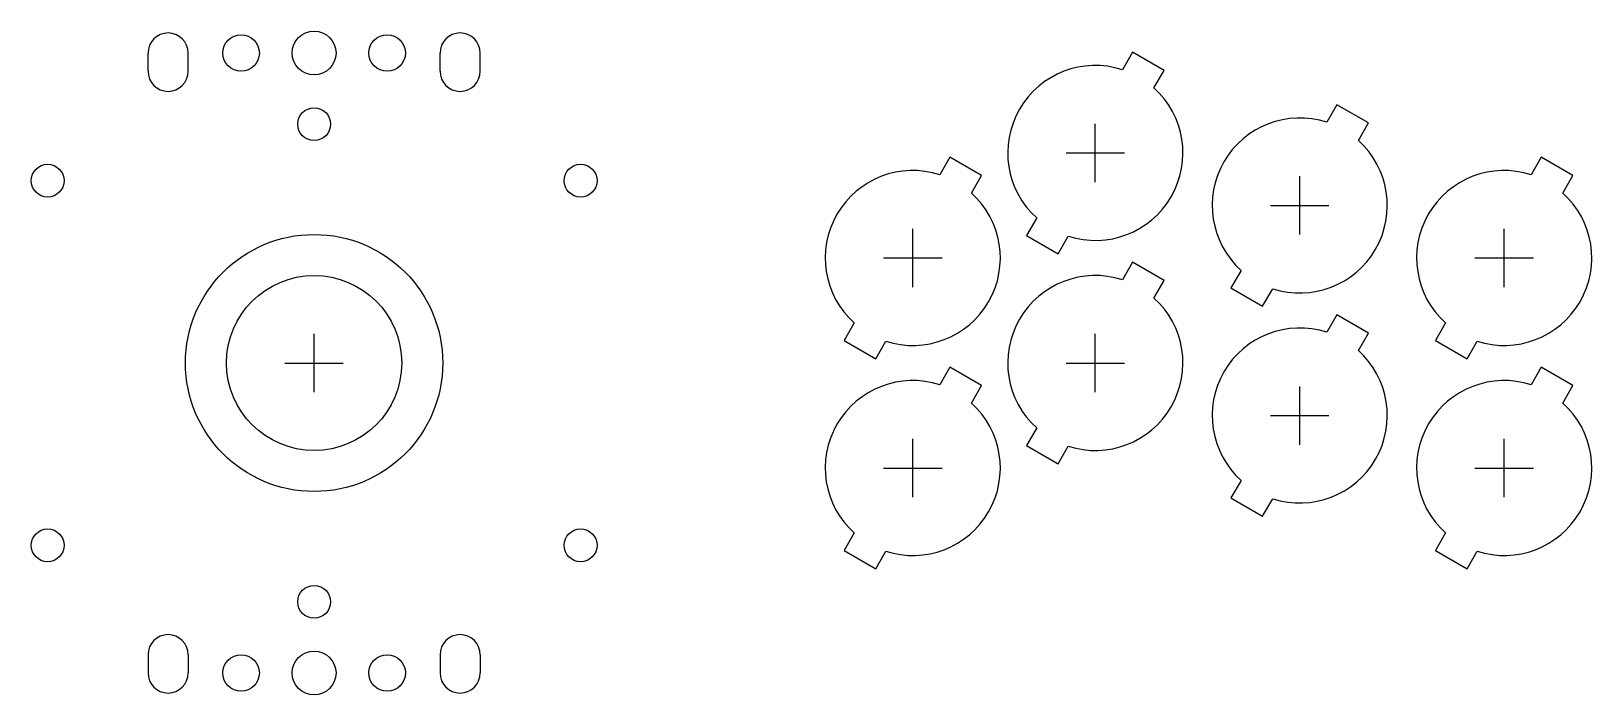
# Model space of a CAD drawing. Header units: millimetres. Extents: x -39 to 175, y -46 to 46.
import ezdxf

# ---------------------------------------------------------------- set-up
doc = ezdxf.new("R2010")
doc.units = ezdxf.units.MM
for name, color, linetype in [('BUTTONS', 1, 'Continuous'), ('GL_PLATE_HOLES', 2, 'Continuous'), ('JOYSTICK_BORE_24', 5, 'Continuous'), ('JOYSTICK_BORE_35.25', 3, 'Continuous'), ('REFERENCE', 8, 'Continuous')]:
    doc.layers.add(name, color=color, linetype=linetype)

msp = doc.modelspace()

# ---------------------------------------------------------------- linework, layer by layer
at = {"layer": 'BUTTONS'}
for points in [[(110.7, 40.21, 0.809427), (98.97, 19.89), (97.58, 17.49), (101.92, 14.99), (103.3, 17.39, 0.809427), (115.03, 37.71), (116.42, 40.11), (112.08, 42.61)], [(138.7, 33.01, 0.809427), (126.97, 12.69), (125.58, 10.29), (129.92, 7.79), (131.3, 10.19, 0.809427), (143.03, 30.51), (144.42, 32.91), (140.08, 35.41)], [(85.7, 25.81, 0.809427), (73.97, 5.49), (72.58, 3.09), (76.92, 0.59), (78.3, 2.99, 0.809427), (90.03, 23.31), (91.42, 25.71), (87.08, 28.21)], [(166.7, 25.81, 0.809427), (154.97, 5.49), (153.58, 3.09), (157.92, 0.59), (159.3, 2.99, 0.809427), (171.03, 23.31), (172.42, 25.71), (168.08, 28.21)], [(110.7, 11.41, 0.809427), (98.97, -8.91), (97.58, -11.31), (101.92, -13.81), (103.3, -11.41, 0.809427), (115.03, 8.91), (116.42, 11.31), (112.08, 13.81)], [(138.7, 4.21, 0.809427), (126.97, -16.11), (125.58, -18.51), (129.92, -21.01), (131.3, -18.61, 0.809427), (143.03, 1.71), (144.42, 4.11), (140.08, 6.61)], [(85.7, -2.99, 0.809427), (73.97, -23.31), (72.58, -25.71), (76.92, -28.21), (78.3, -25.81, 0.809427), (90.03, -5.49), (91.42, -3.09), (87.08, -0.59)], [(166.7, -2.99, 0.809427), (154.97, -23.31), (153.58, -25.71), (157.92, -28.21), (159.3, -25.81, 0.809427), (171.03, -5.49), (172.42, -3.09), (168.08, -0.59)]]:
    msp.add_lwpolyline(points, format="xyb", close=True, dxfattribs=at)
at = {"layer": 'GL_PLATE_HOLES'}
for p, q in [((-22.75, 40), (-22.75, 42.5)), ((-17.25, 40), (-17.25, 42.5)), ((17.25, 40), (17.25, 42.5)), ((22.75, 40), (22.75, 42.5)), ((-22.75, -40), (-22.75, -42.5)), ((-17.25, -40), (-17.25, -42.5)), ((17.25, -40), (17.25, -42.5)), ((22.75, -40), (22.75, -42.5))]:
    msp.add_line(p, q, dxfattribs=at)
for centre, radius in [((-10, 42.5), 2.5), ((0, 42.5), 3), ((10, 42.5), 2.5), ((0, 32.75), 2.25), ((-36.5, 25), 2.25), ((36.5, 25), 2.25), ((-36.5, -25), 2.25), ((36.5, -25), 2.25), ((0, -32.75), 2.25), ((-10, -42.5), 2.5), ((0, -42.5), 3), ((10, -42.5), 2.5)]:
    msp.add_circle(centre, radius, dxfattribs=at)
for centre, start, end in [((-20, 42.5), 0, 180), ((20, 42.5), 0, 180), ((-20, 40), 180, 360), ((20, 40), 180, 360), ((-20, -40), 0, 180), ((20, -40), 0, 180), ((-20, -42.5), -180, 0), ((20, -42.5), -180, 0)]:
    msp.add_arc(centre, 2.75, start, end, dxfattribs=at)
at = {"layer": 'JOYSTICK_BORE_24'}
msp.add_circle((0, 0), 12, dxfattribs=at)
at = {"layer": 'JOYSTICK_BORE_35.25'}
msp.add_circle((0, 0), 17.62, dxfattribs=at)
at = {"layer": 'REFERENCE'}
for p, q in [((107, 24.8), (107, 32.8)), ((103, 28.8), (111, 28.8)), ((135, 17.6), (135, 25.6)), ((131, 21.6), (139, 21.6)), ((82, 10.4), (82, 18.4)), ((163, 10.4), (163, 18.4)), ((78, 14.4), (86, 14.4)), ((159, 14.4), (167, 14.4)), ((0, -4), (0, 4)), ((107, -4), (107, 4)), ((-4, 0), (4, 0)), ((103, 0), (111, 0)), ((135, -11.2), (135, -3.2)), ((131, -7.2), (139, -7.2)), ((82, -18.4), (82, -10.4)), ((163, -18.4), (163, -10.4)), ((78, -14.4), (86, -14.4)), ((159, -14.4), (167, -14.4))]:
    msp.add_line(p, q, dxfattribs=at)

doc.saveas('drawing.dxf')
